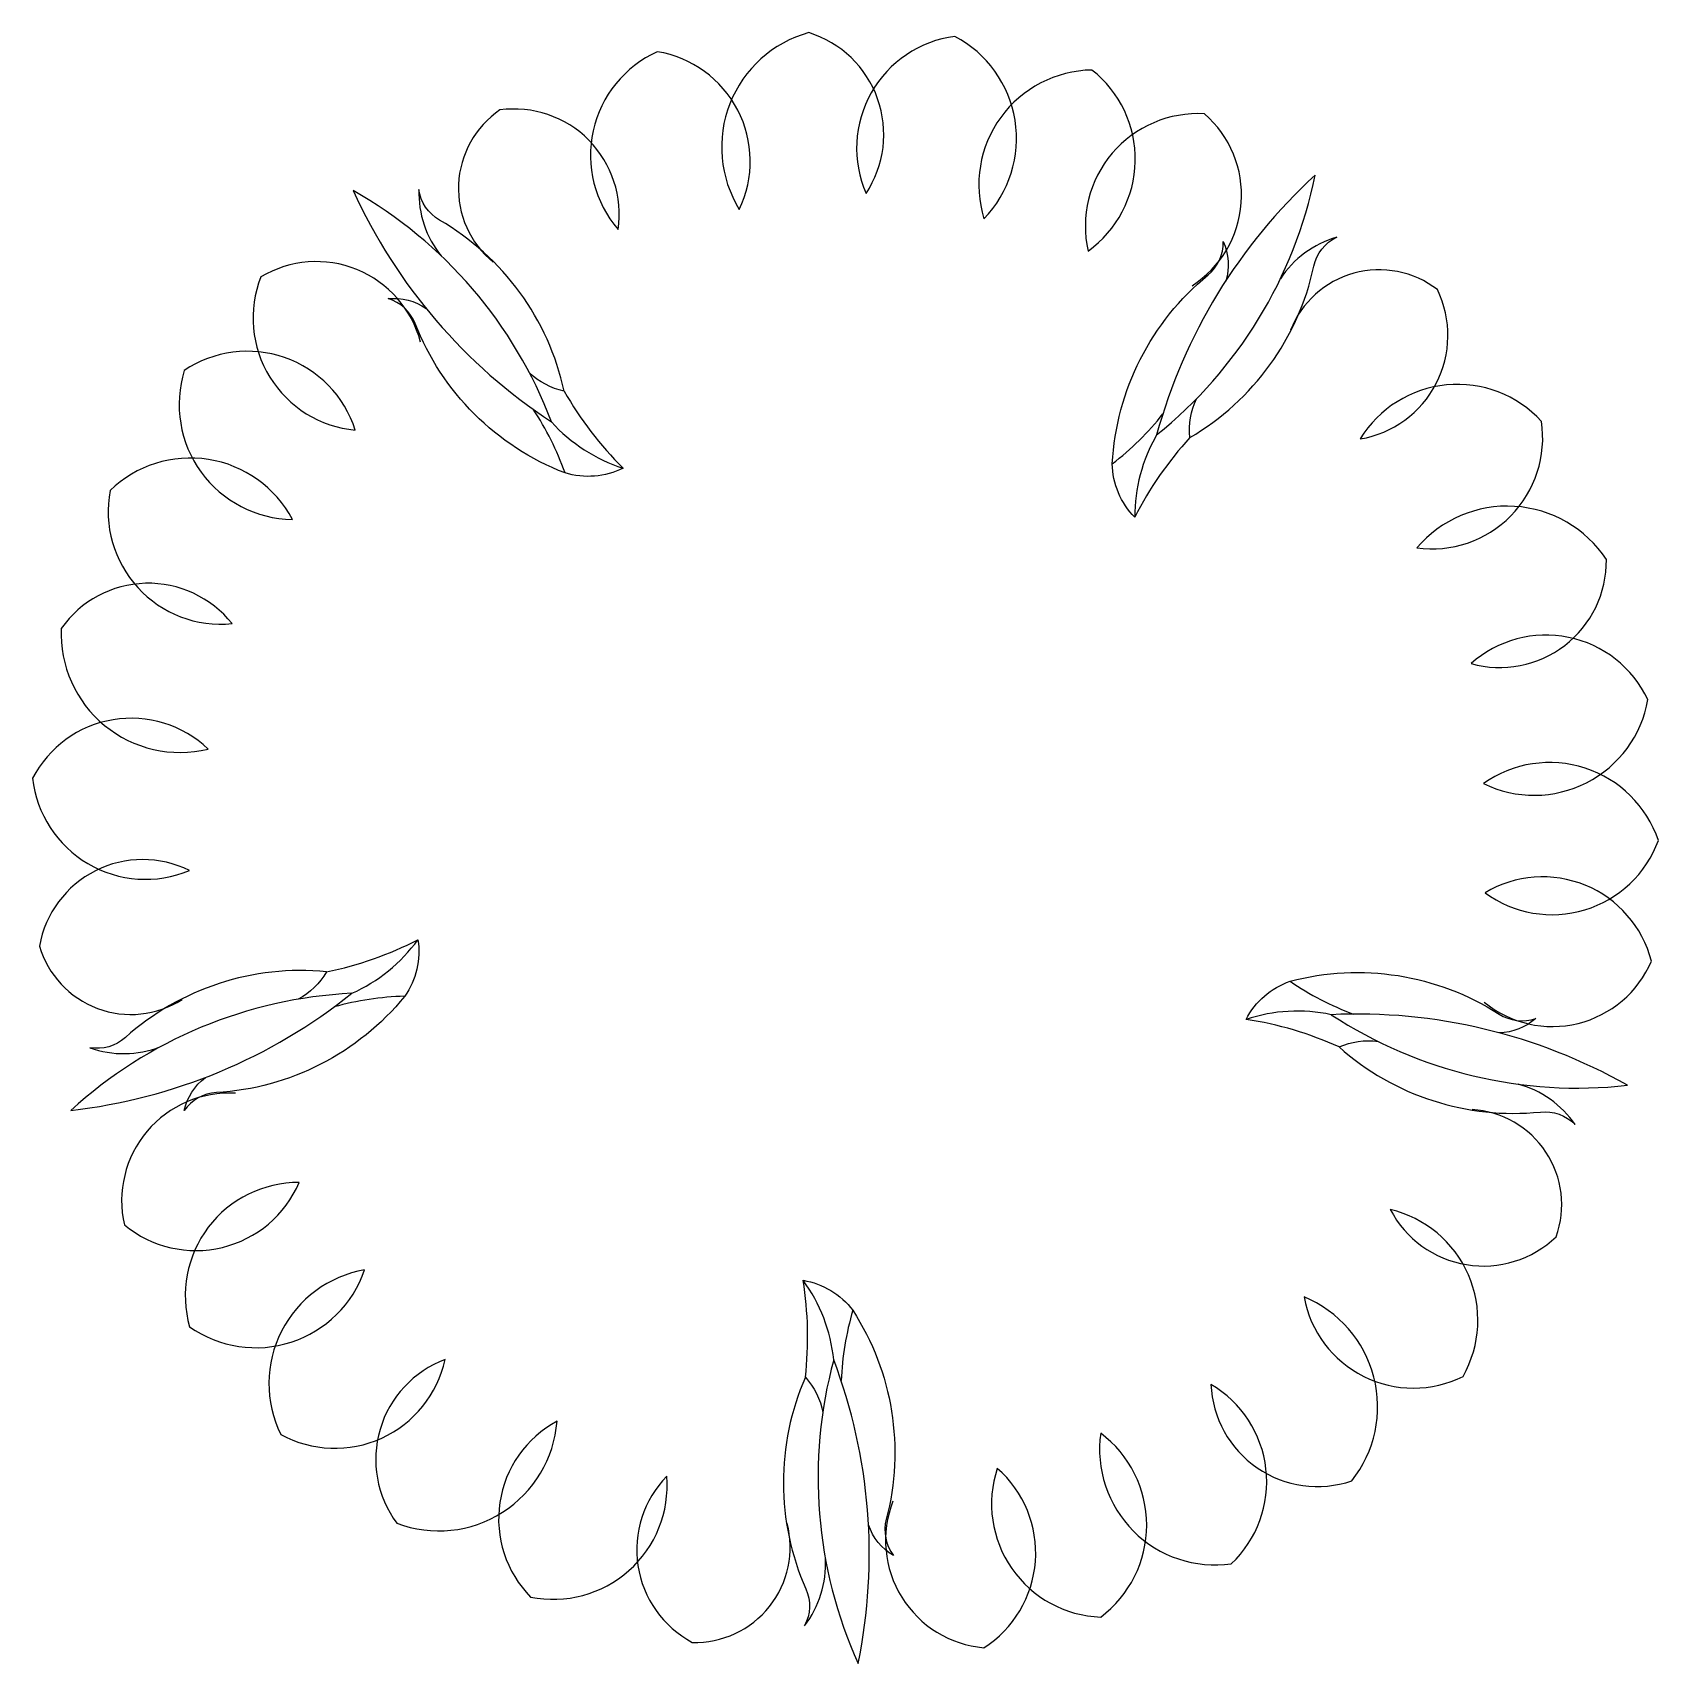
# Model space of a CAD drawing. Header units: feet. Extents: x -0.5 to 0.5, y -0.5 to 0.5.
import ezdxf

# ---------------------------------------------------------------- set-up
doc = ezdxf.new("R2010")
doc.units = ezdxf.units.FT
doc.header["$MEASUREMENT"] = 0

msp = doc.modelspace()

# ---------------------------------------------------------------- linework, layer by layer
for points in [[(0.2128, 0.3429, 0.5), (0.2205, 0.4483, 0.5), (0.1491, 0.3642, 0.5), (0.1514, 0.4752, 0.5), (0.0852, 0.384, 0.5), (0.0674, 0.4958, 0.5), (0.0129, 0.3995, 0.5), (-0.0222, 0.4981, 0.5), (-0.0648, 0.3897, 0.5), (-0.1151, 0.4864, 0.5), (-0.1392, 0.3774, 0.5), (-0.2116, 0.4507, 0.5), (-0.2157, 0.3573, 0.5)], [(0.1911, 0.2514, 0.174538), (0.2884, 0.4108, 0.141474), (0.1911, 0.2514, -3.617287)], [(-0.18, 0.2594, 0.174538), (-0.3016, 0.4013, 0.141474), (-0.18, 0.2594, -3.617287)], [(-0.1722, 0.2783, 0.210312), (-0.2487, 0.3832, -0.229724), (-0.2613, 0.4019, 0.178961), (-0.2476, 0.3612, -0.865021)], [(0.2115, 0.2498, 0.210312), (0.2875, 0.3549, -0.229724), (0.3015, 0.3727, 0.178961), (0.267, 0.3471, -0.865021)], [(0.1639, 0.2337, -0.210312), (0.2226, 0.3495, 0.229724), (0.232, 0.37, -0.178961), (0.2335, 0.3458, 0.865021)], [(-0.2603, 0.3084, 0.5), (-0.3582, 0.3483, 0.5), (-0.3003, 0.2544, 0.5), (-0.4052, 0.2909, 0.5), (-0.3389, 0.1996, 0.5), (-0.4507, 0.2173, 0.5), (-0.3759, 0.1357, 0.5), (-0.4806, 0.1328, 0.5), (-0.3906, 0.0588, 0.5), (-0.4982, 0.0409, 0.5), (-0.402, -0.0157, 0.5), (-0.494, -0.062, 0.5), (-0.4065, -0.0948, 0.5)], [(0.3919, -0.0964, 0.5), (0.4945, -0.0712, 0.5), (0.3925, -0.0293, 0.5), (0.4988, 0.0028, 0.5), (0.3915, 0.0377, 0.5), (0.4924, 0.0891, 0.5), (0.3839, 0.1112, 0.5), (0.4669, 0.175, 0.5), (0.3506, 0.1821, 0.5), (0.4271, 0.2597, 0.5), (0.316, 0.249, 0.5), (0.3633, 0.3405, 0.5), (0.2732, 0.3156, 0.5)], [(-0.1717, 0.2281, -0.210312), (-0.2636, 0.3197, 0.229724), (-0.2802, 0.335, -0.178961), (-0.2568, 0.3289, 0.865021)], [(-0.1722, 0.2783, -0.140263), (-0.1936, 0.2896, -1.733392)], [(-0.1722, 0.2783, 0.068706), (-0.1361, 0.2311, 0.930673)], [(0.2115, 0.2498, -0.140263), (0.2156, 0.2736, -1.733392)], [(-0.1717, 0.2281, 0.061857), (-0.1912, 0.2672, 2.766699)], [(0.1639, 0.2337, 0.061857), (0.195, 0.2644, 2.766699)], [(-0.18, 0.2594, 0.133556), (-0.1361, 0.2311, -0.192514), (-0.1717, 0.2281, -1.622204)], [(0.1911, 0.2514, 0.133556), (0.1777, 0.2009, -0.192514), (0.1639, 0.2337, -1.622204)], [(0.2115, 0.2498, 0.068706), (0.1777, 0.2009, 0.930673)], [(-0.3179, -0.0778, 0.068706), (-0.2619, -0.0581, 0.930673)], [(-0.3024, -0.091, 0.133556), (-0.2619, -0.0581, -0.192514), (-0.27, -0.0928, -1.622204)], [(-0.3179, -0.0778, 0.210312), (-0.4413, -0.1181, -0.229724), (-0.463, -0.1244, 0.178961), (-0.4201, -0.1239, -0.865021)], [(-0.3179, -0.0778, -0.140263), (-0.3353, -0.0946, -1.733392)], [(0.2729, -0.0836, -0.210312), (0.4011, -0.1037, 0.229724), (0.4236, -0.1064, -0.178961), (0.4011, -0.1152, 0.865021)], [(0.2981, -0.1041, 0.133556), (0.246, -0.107, -0.192514), (0.2729, -0.0836, -1.622204)], [(0.2729, -0.0836, 0.061857), (0.3117, -0.1037, 2.766699)], [(-0.3024, -0.091, 0.174538), (-0.4748, -0.1628, 0.141474), (-0.3024, -0.091, -3.617287)], [(-0.27, -0.0928, -0.210312), (-0.3855, -0.1519, 0.229724), (-0.4052, -0.1629, -0.178961), (-0.3922, -0.1426, 0.865021)], [(-0.27, -0.0928, 0.061857), (-0.3132, -0.0993, 2.766699)], [(0.303, -0.1239, 0.068706), (0.246, -0.107, 0.930673)], [(0.2981, -0.1041, 0.174538), (0.4798, -0.1474, 0.141474), (0.2981, -0.1041, -3.617287)], [(0.303, -0.1239, -0.140263), (0.3269, -0.1205, -1.733392)], [(0.303, -0.1239, 0.210312), (0.4264, -0.1638, -0.229724), (0.4477, -0.1715, 0.178961), (0.4127, -0.1467, -0.865021)], [(-0.3737, -0.1523, 0.5), (-0.4419, -0.233, 0.5), (-0.3347, -0.207, 0.5), (-0.4019, -0.2955, 0.5), (-0.2946, -0.2606, 0.5), (-0.346, -0.3615, 0.5), (-0.2452, -0.3156, 0.5), (-0.2748, -0.416, 0.5), (-0.1766, -0.3534, 0.5), (-0.1928, -0.4612, 0.5), (-0.1093, -0.3871, 0.5), (-0.0937, -0.489, 0.5), (-0.0355, -0.4159, 0.5)], [(0.0294, -0.4025, 0.5), (0.0851, -0.4923, 0.5), (0.0934, -0.3823, 0.5), (0.1568, -0.4735, 0.5), (0.1568, -0.3607, 0.5), (0.2369, -0.4408, 0.5), (0.2244, -0.3308, 0.5), (0.3107, -0.39, 0.5), (0.2815, -0.2772, 0.5), (0.379, -0.3259, 0.5), (0.3344, -0.2236, 0.5), (0.4361, -0.2403, 0.5), (0.3846, -0.1623, 0.5)], [(-0.0069, -0.3157, 0.133556), (-0.0257, -0.267, -0.192514), (0.0048, -0.2854, -1.622204)], [(-0.0243, -0.3264, 0.068706), (-0.0257, -0.267, 0.930673)], [(0.0048, -0.2854, 0.061857), (-0.0023, -0.3285, 2.766699)], [(0.0048, -0.2854, -0.210312), (0.0253, -0.4135, 0.229724), (0.0297, -0.4357, -0.178961), (0.0144, -0.417, 0.865021)], [(-0.0069, -0.3157, 0.174538), (0.0081, -0.5019, 0.141474), (-0.0069, -0.3157, -3.617287)], [(-0.0243, -0.3264, 0.210312), (-0.024, -0.4562, -0.229724), (-0.0248, -0.4788, 0.178961), (-0.012, -0.4378, -0.865021)], [(-0.0243, -0.3264, -0.140263), (-0.0136, -0.3481, -1.733392)]]:
    msp.add_lwpolyline(points, format="xyb")

doc.saveas('drawing.dxf')
